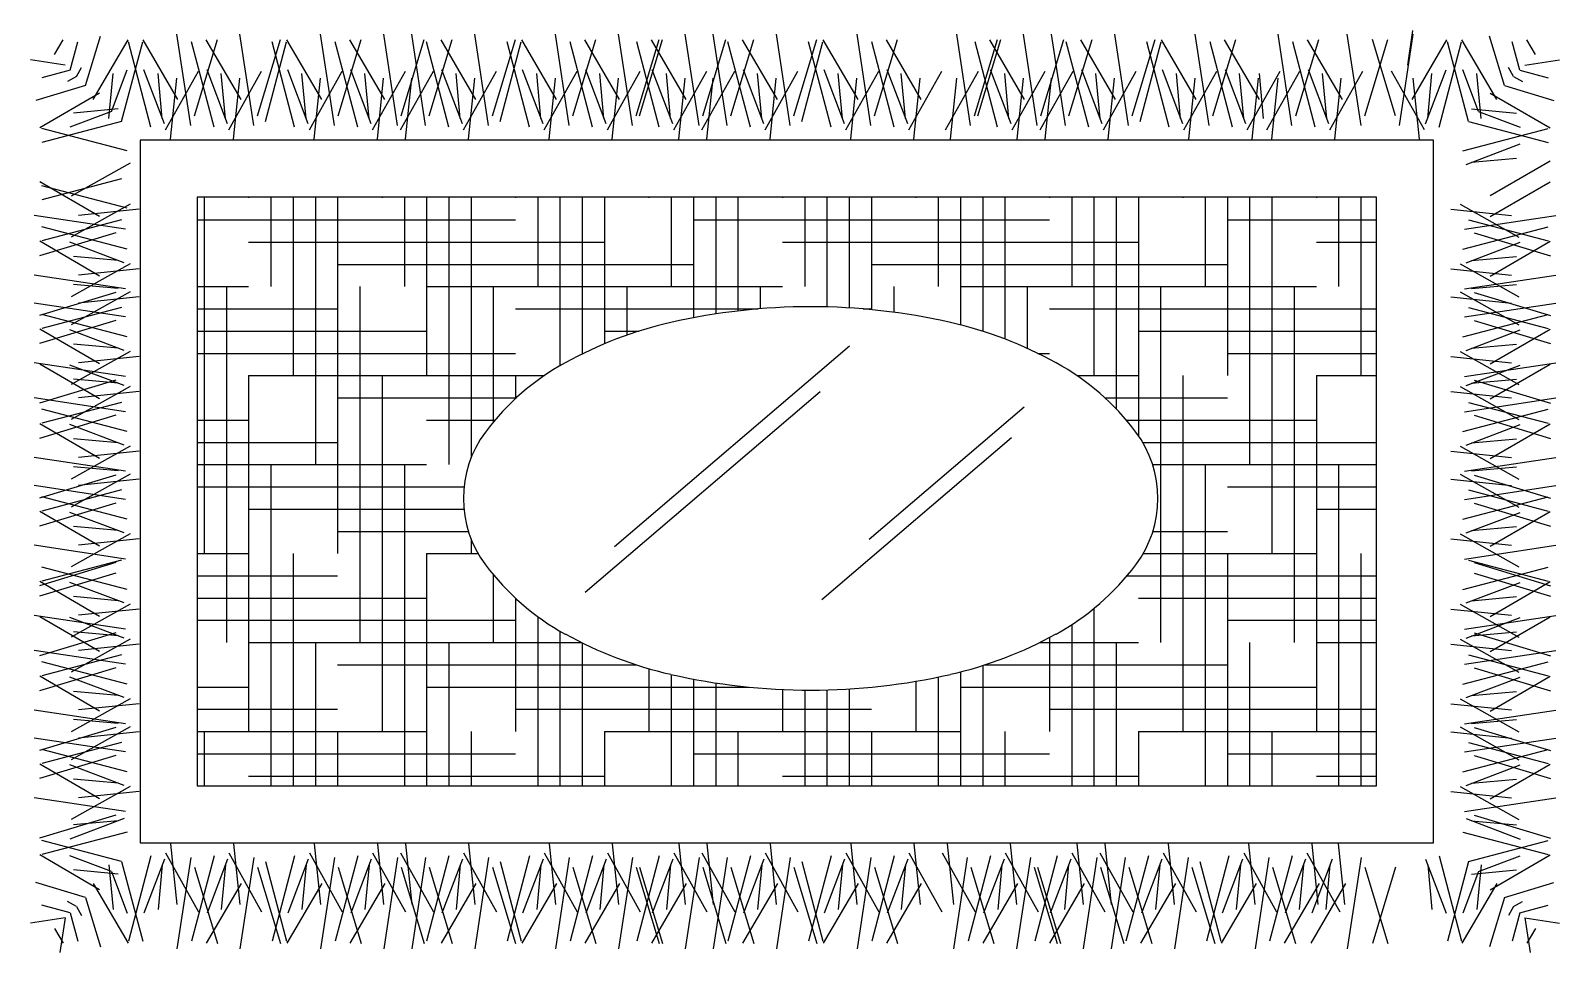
# Model space of a CAD drawing. Header units: inches. Extents: x 10.2 to 52.7, y 13.8 to 38.6.
# Drawn here: x 25.893 to 27.826, y 34.674 to 35.84 of the extents above; entities that cross this region are included whole.
import ezdxf

# ---------------------------------------------------------------- set-up
doc = ezdxf.new("R2010")
doc.units = ezdxf.units.IN
doc.header["$MEASUREMENT"] = 0
doc.layers.add('02', color=2, linetype='Continuous')

msp = doc.modelspace()

# ---------------------------------------------------------------- linework, layer by layer
at = {"layer": '02'}
for p, q in [((27.6339, 35.7961, 0.6456), (27.6405, 35.8399, 0.6456)), ((25.9231, 35.8096, 0.6456), (25.934, 35.8283, 0.6456)), ((25.943, 35.7897, 0.6456), (25.9525, 35.8258, 0.6456)), ((25.9623, 35.7704, 0.6456), (25.9812, 35.833, 0.6456)), ((25.9721, 35.7526, 0.6456), (26.0161, 35.8283, 0.6456)), ((26.008, 35.7247, 0.6456), (26.0346, 35.8258, 0.6456)), ((26.045, 35.7179, 0.6456), (26.0166, 35.8258, 0.6456)), ((26.0791, 35.7526, 0.6456), (26.0351, 35.8283, 0.6456)), ((26.0953, 35.7199, 0.6456), (26.0778, 35.8353, 0.6456)), ((26.1248, 35.7179, 0.6456), (26.0964, 35.8258, 0.6456)), ((26.0999, 35.7319, 0.6456), (26.129, 35.8284, 0.6456)), ((26.1589, 35.7526, 0.6456), (26.1149, 35.8283, 0.6456)), ((26.175, 35.7199, 0.6456), (26.1576, 35.8353, 0.6456)), ((26.1797, 35.7319, 0.6456), (26.2088, 35.8284, 0.6456)), ((26.1897, 35.7247, 0.6456), (26.2163, 35.8258, 0.6456)), ((26.2267, 35.7179, 0.6456), (26.1983, 35.8258, 0.6456)), ((26.2609, 35.7526, 0.6456), (26.2168, 35.8283, 0.6456)), ((26.277, 35.7199, 0.6456), (26.2596, 35.8353, 0.6456)), ((26.3065, 35.7179, 0.6456), (26.2781, 35.8258, 0.6456)), ((26.2816, 35.7319, 0.6456), (26.3108, 35.8284, 0.6456)), ((26.3406, 35.7526, 0.6456), (26.2966, 35.8283, 0.6456)), ((26.3568, 35.7199, 0.6456), (26.3394, 35.8353, 0.6456)), ((26.3614, 35.7319, 0.6456), (26.3905, 35.8284, 0.6456)), ((26.3922, 35.7199, 0.6456), (26.3748, 35.8353, 0.6456)), ((26.4217, 35.7179, 0.6456), (26.3934, 35.8258, 0.6456)), ((26.3969, 35.7319, 0.6456), (26.426, 35.8284, 0.6456)), ((26.4559, 35.7526, 0.6456), (26.4119, 35.8283, 0.6456)), ((26.472, 35.7199, 0.6456), (26.4546, 35.8353, 0.6456)), ((26.4767, 35.7319, 0.6456), (26.5058, 35.8284, 0.6456)), ((26.4867, 35.7247, 0.6456), (26.5133, 35.8258, 0.6456)), ((26.5237, 35.7179, 0.6456), (26.4953, 35.8258, 0.6456)), ((26.5578, 35.7526, 0.6456), (26.5138, 35.8283, 0.6456)), ((26.574, 35.7199, 0.6456), (26.5565, 35.8353, 0.6456)), ((26.6035, 35.7179, 0.6456), (26.5751, 35.8258, 0.6456)), ((26.5786, 35.7319, 0.6456), (26.6077, 35.8284, 0.6456)), ((26.6376, 35.7526, 0.6456), (26.5936, 35.8283, 0.6456)), ((26.6537, 35.7199, 0.6456), (26.6363, 35.8353, 0.6456)), ((26.6584, 35.7319, 0.6456), (26.6875, 35.8284, 0.6456)), ((26.6877, 35.7179, 0.6456), (26.6593, 35.8258, 0.6456)), ((26.6628, 35.7319, 0.6456), (26.6919, 35.8284, 0.6456)), ((26.7218, 35.7526, 0.6456), (26.6778, 35.8283, 0.6456)), ((26.738, 35.7199, 0.6456), (26.7205, 35.8353, 0.6456)), ((26.7426, 35.7319, 0.6456), (26.7717, 35.8284, 0.6456)), ((26.7734, 35.7199, 0.6456), (26.756, 35.8353, 0.6456)), ((26.8029, 35.7179, 0.6456), (26.7746, 35.8258, 0.6456)), ((26.7781, 35.7319, 0.6456), (26.8072, 35.8284, 0.6456)), ((26.8371, 35.7526, 0.6456), (26.7931, 35.8283, 0.6456)), ((26.8532, 35.7199, 0.6456), (26.8358, 35.8353, 0.6456)), ((26.8578, 35.7319, 0.6456), (26.887, 35.8284, 0.6456)), ((26.8679, 35.7247, 0.6456), (26.8945, 35.8258, 0.6456)), ((26.9049, 35.7179, 0.6456), (26.8765, 35.8258, 0.6456)), ((26.939, 35.7526, 0.6456), (26.895, 35.8283, 0.6456)), ((26.9552, 35.7199, 0.6456), (26.9377, 35.8353, 0.6456)), ((26.9847, 35.7179, 0.6456), (26.9563, 35.8258, 0.6456)), ((26.9598, 35.7319, 0.6456), (26.9889, 35.8284, 0.6456)), ((27.0188, 35.7526, 0.6456), (26.9748, 35.8283, 0.6456)), ((27.0814, 35.7199, 0.6456), (27.064, 35.8353, 0.6456)), ((27.0861, 35.7319, 0.6456), (27.1152, 35.8284, 0.6456)), ((27.1153, 35.7179, 0.6456), (27.087, 35.8258, 0.6456)), ((27.0905, 35.7319, 0.6456), (27.1196, 35.8284, 0.6456)), ((27.1495, 35.7526, 0.6456), (27.1055, 35.8283, 0.6456)), ((27.1656, 35.7199, 0.6456), (27.1482, 35.8353, 0.6456)), ((27.1703, 35.7319, 0.6456), (27.1994, 35.8284, 0.6456)), ((27.2011, 35.7199, 0.6456), (27.1837, 35.8353, 0.6456)), ((27.2306, 35.7179, 0.6456), (27.2022, 35.8258, 0.6456)), ((27.2057, 35.7319, 0.6456), (27.2349, 35.8284, 0.6456)), ((27.2647, 35.7526, 0.6456), (27.2207, 35.8283, 0.6456)), ((27.2809, 35.7199, 0.6456), (27.2635, 35.8353, 0.6456)), ((27.2855, 35.7319, 0.6456), (27.3146, 35.8284, 0.6456)), ((27.2956, 35.7247, 0.6456), (27.3221, 35.8258, 0.6456)), ((27.3325, 35.7179, 0.6456), (27.3042, 35.8258, 0.6456)), ((27.3667, 35.7526, 0.6456), (27.3227, 35.8283, 0.6456)), ((27.3828, 35.7199, 0.6456), (27.3654, 35.8353, 0.6456)), ((27.4123, 35.7179, 0.6456), (27.384, 35.8258, 0.6456)), ((27.3875, 35.7319, 0.6456), (27.4166, 35.8284, 0.6456)), ((27.4465, 35.7526, 0.6456), (27.4024, 35.8283, 0.6456)), ((27.4876, 35.7199, 0.6456), (27.4702, 35.8353, 0.6456)), ((27.5171, 35.7179, 0.6456), (27.4888, 35.8258, 0.6456)), ((27.4923, 35.7319, 0.6456), (27.5214, 35.8284, 0.6456)), ((27.5513, 35.7526, 0.6456), (27.5073, 35.8283, 0.6456)), ((27.5749, 35.7199, 0.6456), (27.5575, 35.8353, 0.6456)), ((27.5796, 35.7319, 0.6456), (27.6087, 35.8284, 0.6456)), ((27.6187, 35.7319, 0.6456), (27.5896, 35.8284, 0.6456)), ((27.6234, 35.7199, 0.6456), (27.6408, 35.8353, 0.6456)), ((27.6395, 35.7526, 0.6456), (27.6835, 35.8283, 0.6456)), ((27.6736, 35.7179, 0.6456), (27.702, 35.8258, 0.6456)), ((27.7106, 35.7247, 0.6456), (27.6841, 35.8258, 0.6456)), ((27.7466, 35.7526, 0.6456), (27.7025, 35.8283, 0.6456)), ((27.7563, 35.7704, 0.6456), (27.7374, 35.833, 0.6456)), ((27.7756, 35.7897, 0.6456), (27.7661, 35.8258, 0.6456)), ((27.7955, 35.8096, 0.6456), (27.7846, 35.8283, 0.6456)), ((25.9366, 35.7961, 0.6456), (25.8929, 35.8027, 0.6456)), ((27.782, 35.7961, 0.6456), (27.8258, 35.8027, 0.6456)), ((25.943, 35.7897, 0.6456), (25.9069, 35.7803, 0.6456)), ((25.951, 35.7817, 0.6456), (25.9396, 35.7754, 0.6456)), ((25.951, 35.7817, 0.6456), (25.9574, 35.7931, 0.6456)), ((25.9918, 35.7289, 0.6456), (25.9971, 35.7855, 0.6456)), ((25.9951, 35.7377, 0.6456), (26.015, 35.7904, 0.6456)), ((26.0621, 35.7218, 0.6456), (26.0362, 35.7904, 0.6456)), ((26.0594, 35.7289, 0.6456), (26.0541, 35.7855, 0.6456)), ((26.0636, 35.7142, 0.6456), (26.1052, 35.7886, 0.6456)), ((26.0698, 35.7026, 0.6456), (26.0777, 35.7795, 0.6456)), ((26.1419, 35.7218, 0.6456), (26.116, 35.7904, 0.6456)), ((26.1391, 35.7289, 0.6456), (26.1338, 35.7855, 0.6456)), ((26.1434, 35.7142, 0.6456), (26.185, 35.7886, 0.6456)), ((26.1496, 35.7026, 0.6456), (26.1575, 35.7795, 0.6456)), ((26.2439, 35.7218, 0.6456), (26.2179, 35.7904, 0.6456)), ((26.2411, 35.7289, 0.6456), (26.2358, 35.7855, 0.6456)), ((26.2453, 35.7142, 0.6456), (26.2869, 35.7886, 0.6456)), ((26.2515, 35.7026, 0.6456), (26.2595, 35.7795, 0.6456)), ((26.3236, 35.7218, 0.6456), (26.2977, 35.7904, 0.6456)), ((26.3209, 35.7289, 0.6456), (26.3156, 35.7855, 0.6456)), ((26.3251, 35.7142, 0.6456), (26.3667, 35.7886, 0.6456)), ((26.3313, 35.7026, 0.6456), (26.3392, 35.7795, 0.6456)), ((26.3605, 35.7142, 0.6456), (26.4022, 35.7886, 0.6456)), ((26.3668, 35.7026, 0.6456), (26.3747, 35.7795, 0.6456)), ((26.4389, 35.7218, 0.6456), (26.413, 35.7904, 0.6456)), ((26.4361, 35.7289, 0.6456), (26.4308, 35.7855, 0.6456)), ((26.4403, 35.7142, 0.6456), (26.482, 35.7886, 0.6456)), ((26.4466, 35.7026, 0.6456), (26.4545, 35.7795, 0.6456)), ((26.5408, 35.7218, 0.6456), (26.5149, 35.7904, 0.6456)), ((26.5381, 35.7289, 0.6456), (26.5328, 35.7855, 0.6456)), ((26.5423, 35.7142, 0.6456), (26.5839, 35.7886, 0.6456)), ((26.5485, 35.7026, 0.6456), (26.5564, 35.7795, 0.6456)), ((26.6206, 35.7218, 0.6456), (26.5947, 35.7904, 0.6456)), ((26.6178, 35.7289, 0.6456), (26.6126, 35.7855, 0.6456)), ((26.6221, 35.7142, 0.6456), (26.6637, 35.7886, 0.6456)), ((26.6283, 35.7026, 0.6456), (26.6362, 35.7795, 0.6456)), ((26.7048, 35.7218, 0.6456), (26.6789, 35.7904, 0.6456)), ((26.7021, 35.7289, 0.6456), (26.6968, 35.7855, 0.6456)), ((26.7063, 35.7142, 0.6456), (26.7479, 35.7886, 0.6456)), ((26.7125, 35.7026, 0.6456), (26.7204, 35.7795, 0.6456)), ((26.7417, 35.7142, 0.6456), (26.7834, 35.7886, 0.6456)), ((26.748, 35.7026, 0.6456), (26.7559, 35.7795, 0.6456)), ((26.8201, 35.7218, 0.6456), (26.7942, 35.7904, 0.6456)), ((26.8173, 35.7289, 0.6456), (26.812, 35.7855, 0.6456)), ((26.8215, 35.7142, 0.6456), (26.8631, 35.7886, 0.6456)), ((26.8278, 35.7026, 0.6456), (26.8357, 35.7795, 0.6456)), ((26.922, 35.7218, 0.6456), (26.8961, 35.7904, 0.6456)), ((26.9193, 35.7289, 0.6456), (26.914, 35.7855, 0.6456)), ((26.9235, 35.7142, 0.6456), (26.9651, 35.7886, 0.6456)), ((26.9297, 35.7026, 0.6456), (26.9376, 35.7795, 0.6456)), ((27.0018, 35.7218, 0.6456), (26.9759, 35.7904, 0.6456)), ((26.999, 35.7289, 0.6456), (26.9937, 35.7855, 0.6456)), ((27.0032, 35.7142, 0.6456), (27.0449, 35.7886, 0.6456)), ((27.0095, 35.7026, 0.6456), (27.0174, 35.7795, 0.6456)), ((27.0497, 35.7142, 0.6456), (27.0913, 35.7886, 0.6456)), ((27.056, 35.7026, 0.6456), (27.0639, 35.7795, 0.6456)), ((27.1325, 35.7218, 0.6456), (27.1066, 35.7904, 0.6456)), ((27.1297, 35.7289, 0.6456), (27.1244, 35.7855, 0.6456)), ((27.1339, 35.7142, 0.6456), (27.1756, 35.7886, 0.6456)), ((27.1402, 35.7026, 0.6456), (27.1481, 35.7795, 0.6456)), ((27.1694, 35.7142, 0.6456), (27.211, 35.7886, 0.6456)), ((27.1756, 35.7026, 0.6456), (27.1836, 35.7795, 0.6456)), ((27.2477, 35.7218, 0.6456), (27.2218, 35.7904, 0.6456)), ((27.245, 35.7289, 0.6456), (27.2397, 35.7855, 0.6456)), ((27.2492, 35.7142, 0.6456), (27.2908, 35.7886, 0.6456)), ((27.2554, 35.7026, 0.6456), (27.2633, 35.7795, 0.6456)), ((27.3497, 35.7218, 0.6456), (27.3238, 35.7904, 0.6456)), ((27.3469, 35.7289, 0.6456), (27.3416, 35.7855, 0.6456)), ((27.3511, 35.7142, 0.6456), (27.3928, 35.7886, 0.6456)), ((27.3574, 35.7026, 0.6456), (27.3653, 35.7795, 0.6456)), ((27.4295, 35.7218, 0.6456), (27.4036, 35.7904, 0.6456)), ((27.4267, 35.7289, 0.6456), (27.4214, 35.7855, 0.6456)), ((27.4309, 35.7142, 0.6456), (27.4725, 35.7886, 0.6456)), ((27.4372, 35.7026, 0.6456), (27.4451, 35.7795, 0.6456)), ((27.4517, 35.7289, 0.6456), (27.4464, 35.7855, 0.6456)), ((27.4559, 35.7142, 0.6456), (27.4976, 35.7886, 0.6456)), ((27.4622, 35.7026, 0.6456), (27.4701, 35.7795, 0.6456)), ((27.5343, 35.7218, 0.6456), (27.5084, 35.7904, 0.6456)), ((27.5315, 35.7289, 0.6456), (27.5262, 35.7855, 0.6456)), ((27.5357, 35.7142, 0.6456), (27.5774, 35.7886, 0.6456)), ((27.542, 35.7026, 0.6456), (27.5499, 35.7795, 0.6456)), ((27.6551, 35.7142, 0.6456), (27.6134, 35.7886, 0.6456)), ((27.6488, 35.7026, 0.6456), (27.6409, 35.7795, 0.6456)), ((27.6565, 35.7218, 0.6456), (27.6824, 35.7904, 0.6456)), ((27.6593, 35.7289, 0.6456), (27.6646, 35.7855, 0.6456)), ((27.7236, 35.7377, 0.6456), (27.7037, 35.7904, 0.6456)), ((27.7268, 35.7289, 0.6456), (27.7215, 35.7855, 0.6456)), ((27.7676, 35.7817, 0.6456), (27.7612, 35.7931, 0.6456)), ((27.7676, 35.7817, 0.6456), (27.779, 35.7754, 0.6456)), ((27.7756, 35.7897, 0.6456), (27.8117, 35.7803, 0.6456)), ((25.9623, 35.7704, 0.6456), (25.8997, 35.7515, 0.6456)), ((25.9802, 35.7607, 0.6456), (25.9044, 35.7167, 0.6456)), ((27.7384, 35.7607, 0.6456), (27.8142, 35.7167, 0.6456)), ((27.7563, 35.7704, 0.6456), (27.8189, 35.7515, 0.6456)), ((26.0038, 35.7409, 0.6456), (25.9472, 35.7356, 0.6456)), ((27.7148, 35.7409, 0.6456), (27.7714, 35.7356, 0.6456)), ((26.008, 35.7247, 0.6456), (25.9069, 35.6982, 0.6456)), ((25.9951, 35.7377, 0.6456), (25.9424, 35.7178, 0.6456)), ((27.7106, 35.7247, 0.6456), (27.8117, 35.6982, 0.6456)), ((27.7236, 35.7377, 0.6456), (27.7763, 35.7178, 0.6456)), ((26.0148, 35.6878, 0.6456), (25.9069, 35.7161, 0.6456)), ((27.6666, 35.7012, 0.6456), (26.0315, 35.7012, 0.6456)), ((26.0315, 35.7012, 0.6456), (26.0315, 34.8129, 0.6456)), ((27.6666, 34.8129, 0.6456), (27.6666, 35.7012, 0.6456)), ((27.7038, 35.6878, 0.6456), (27.8117, 35.7161, 0.6456)), ((27.7077, 35.6706, 0.6456), (27.7763, 35.6965, 0.6456)), ((26.0186, 35.6722, 0.6456), (25.9442, 35.6306, 0.6456)), ((27.7148, 35.6734, 0.6456), (27.7714, 35.6787, 0.6456)), ((27.7384, 35.6313, 0.6456), (27.8142, 35.6753, 0.6456)), ((25.9802, 35.6048, 0.6456), (25.9044, 35.6488, 0.6456)), ((26.008, 35.6524, 0.6456), (25.9069, 35.6258, 0.6456)), ((26.0148, 35.6154, 0.6456), (25.9069, 35.6437, 0.6456)), ((27.7384, 35.6048, 0.6456), (27.8142, 35.6488, 0.6456)), ((27.5946, 35.6292, 0.6456), (26.1035, 35.6292, 0.6456)), ((26.1035, 35.6292, 0.6456), (26.1035, 34.8849, 0.6456)), ((26.1122, 35.6286, 0.6456), (26.1122, 35.1786, 0.6456)), ((26.1685, 35.6292, 0.6456), (26.1685, 35.6286, 0.6456)), ((26.1966, 35.6292, 0.6456), (26.1966, 35.5161, 0.6456)), ((26.2247, 35.6292, 0.6456), (26.2247, 35.4036, 0.6456)), ((26.2529, 35.6292, 0.6456), (26.2529, 35.2911, 0.6456)), ((26.281, 35.6286, 0.6456), (26.281, 35.1786, 0.6456)), ((26.3372, 35.6292, 0.6456), (26.3372, 35.6286, 0.6456)), ((26.3654, 35.6292, 0.6456), (26.3654, 35.5161, 0.6456)), ((26.3935, 35.6292, 0.6456), (26.3935, 35.4036, 0.6456)), ((26.4216, 35.6292, 0.6456), (26.4216, 35.2911, 0.6456)), ((26.4497, 35.6286, 0.6456), (26.4497, 35.2995, 0.6456)), ((26.506, 35.6292, 0.6456), (26.506, 35.6286, 0.6456)), ((26.5341, 35.6292, 0.6456), (26.5341, 35.5161, 0.6456)), ((26.5622, 35.6292, 0.6456), (26.5622, 35.4161, 0.6456)), ((26.5904, 35.6292, 0.6456), (26.5904, 35.4311, 0.6456)), ((26.6185, 35.6286, 0.6456), (26.6185, 35.4438, 0.6456)), ((26.6747, 35.6292, 0.6456), (26.6747, 35.6286, 0.6456)), ((26.7029, 35.6292, 0.6456), (26.7029, 35.5161, 0.6456)), ((26.731, 35.6292, 0.6456), (26.731, 35.4768, 0.6456)), ((26.7591, 35.6292, 0.6456), (26.7591, 35.4816, 0.6456)), ((26.7872, 35.6286, 0.6456), (26.7872, 35.4854, 0.6456)), ((26.8435, 35.6292, 0.6456), (26.8435, 35.6286, 0.6456)), ((26.8716, 35.6292, 0.6456), (26.8716, 35.5161, 0.6456)), ((26.8997, 35.6292, 0.6456), (26.8997, 35.4904, 0.6456)), ((26.9279, 35.6292, 0.6456), (26.9279, 35.4892, 0.6456)), ((26.956, 35.6286, 0.6456), (26.956, 35.487, 0.6456)), ((27.0122, 35.6292, 0.6456), (27.0122, 35.6286, 0.6456)), ((27.0404, 35.6292, 0.6456), (27.0404, 35.5161, 0.6456)), ((27.0685, 35.6292, 0.6456), (27.0685, 35.4677, 0.6456)), ((27.0966, 35.6292, 0.6456), (27.0966, 35.4596, 0.6456)), ((27.1247, 35.6286, 0.6456), (27.1247, 35.4498, 0.6456)), ((27.181, 35.6292, 0.6456), (27.181, 35.6286, 0.6456)), ((27.2091, 35.6292, 0.6456), (27.2091, 35.5161, 0.6456)), ((27.2372, 35.6292, 0.6456), (27.2372, 35.4036, 0.6456)), ((27.2654, 35.6292, 0.6456), (27.2654, 35.3614, 0.6456)), ((27.2935, 35.6286, 0.6456), (27.2935, 35.3276, 0.6456)), ((27.3497, 35.6292, 0.6456), (27.3497, 35.6286, 0.6456)), ((27.3779, 35.6292, 0.6456), (27.3779, 35.5161, 0.6456)), ((27.406, 35.6292, 0.6456), (27.406, 35.4036, 0.6456)), ((27.4341, 35.6292, 0.6456), (27.4341, 35.2911, 0.6456)), ((27.4622, 35.6286, 0.6456), (27.4622, 35.1786, 0.6456)), ((27.5185, 35.6292, 0.6456), (27.5185, 35.6286, 0.6456)), ((27.5466, 35.6292, 0.6456), (27.5466, 35.5161, 0.6456)), ((27.5747, 35.6292, 0.6456), (27.5747, 35.4036, 0.6456)), ((27.5946, 34.8849, 0.6456), (27.5946, 35.6292, 0.6456)), ((26.0129, 35.5886, 0.6456), (25.8974, 35.6061, 0.6456)), ((26.0186, 35.6203, 0.6456), (25.9442, 35.5787, 0.6456)), ((26.0301, 35.6141, 0.6456), (25.9533, 35.6062, 0.6456)), ((27.6885, 35.6141, 0.6456), (27.7653, 35.6062, 0.6456)), ((27.7001, 35.6203, 0.6456), (27.7744, 35.5787, 0.6456)), ((27.7058, 35.5886, 0.6456), (27.8212, 35.6061, 0.6456)), ((26.008, 35.6005, 0.6456), (25.9069, 35.5739, 0.6456)), ((26.0148, 35.5635, 0.6456), (25.9069, 35.5919, 0.6456)), ((26.1035, 35.6004, 0.6456), (26.506, 35.6004, 0.6456)), ((26.731, 35.6004, 0.6456), (27.181, 35.6004, 0.6456)), ((27.406, 35.6004, 0.6456), (27.5946, 35.6004, 0.6456)), ((27.7038, 35.5635, 0.6456), (27.8117, 35.5919, 0.6456)), ((27.7106, 35.6005, 0.6456), (27.8117, 35.5739, 0.6456)), ((26.0008, 35.584, 0.6456), (25.9043, 35.5549, 0.6456)), ((25.9802, 35.5294, 0.6456), (25.9044, 35.5734, 0.6456)), ((26.011, 35.5464, 0.6456), (25.9424, 35.5723, 0.6456)), ((26.1685, 35.5723, 0.6456), (26.6185, 35.5723, 0.6456)), ((26.8435, 35.5723, 0.6456), (27.2935, 35.5723, 0.6456)), ((27.5185, 35.5723, 0.6456), (27.5946, 35.5723, 0.6456)), ((27.7077, 35.5464, 0.6456), (27.7763, 35.5723, 0.6456)), ((27.7178, 35.584, 0.6456), (27.8143, 35.5549, 0.6456)), ((27.7384, 35.5294, 0.6456), (27.8142, 35.5734, 0.6456)), ((26.0038, 35.5491, 0.6456), (25.9472, 35.5544, 0.6456)), ((27.7148, 35.5491, 0.6456), (27.7714, 35.5544, 0.6456)), ((26.0129, 35.5132, 0.6456), (25.8974, 35.5307, 0.6456)), ((26.0186, 35.5449, 0.6456), (25.9442, 35.5033, 0.6456)), ((26.0301, 35.5387, 0.6456), (25.9533, 35.5308, 0.6456)), ((26.281, 35.5442, 0.6456), (26.731, 35.5442, 0.6456)), ((26.956, 35.5442, 0.6456), (27.406, 35.5442, 0.6456)), ((27.6885, 35.5387, 0.6456), (27.7653, 35.5308, 0.6456)), ((27.7001, 35.5449, 0.6456), (27.7744, 35.5033, 0.6456)), ((27.7058, 35.5132, 0.6456), (27.8212, 35.5307, 0.6456)), ((26.0008, 35.5086, 0.6456), (25.9043, 35.4795, 0.6456)), ((26.0186, 35.5094, 0.6456), (25.9442, 35.4678, 0.6456)), ((26.0038, 35.5137, 0.6456), (25.9472, 35.5189, 0.6456)), ((26.1035, 35.5161, 0.6456), (26.1685, 35.5161, 0.6456)), ((26.1404, 35.5161, 0.6456), (26.1404, 35.0661, 0.6456)), ((26.3091, 35.5161, 0.6456), (26.3091, 35.0661, 0.6456)), ((26.3935, 35.5161, 0.6456), (26.8435, 35.5161, 0.6456)), ((26.4779, 35.5161, 0.6456), (26.4779, 35.3447, 0.6456)), ((26.6466, 35.5161, 0.6456), (26.6466, 35.4547, 0.6456)), ((26.8154, 35.5161, 0.6456), (26.8154, 35.4881, 0.6456)), ((26.9841, 35.5161, 0.6456), (26.9841, 35.4837, 0.6456)), ((27.0685, 35.5161, 0.6456), (27.5185, 35.5161, 0.6456)), ((27.1529, 35.5161, 0.6456), (27.1529, 35.4381, 0.6456)), ((27.3216, 35.5161, 0.6456), (27.3216, 35.0661, 0.6456)), ((27.4904, 35.5161, 0.6456), (27.4904, 35.0661, 0.6456)), ((27.7001, 35.5094, 0.6456), (27.7744, 35.4678, 0.6456)), ((27.7148, 35.5137, 0.6456), (27.7714, 35.5189, 0.6456)), ((27.7178, 35.5086, 0.6456), (27.8143, 35.4795, 0.6456)), ((26.0129, 35.4778, 0.6456), (25.8974, 35.4952, 0.6456)), ((26.008, 35.4896, 0.6456), (25.9069, 35.463, 0.6456)), ((26.0301, 35.5032, 0.6456), (25.9533, 35.4953, 0.6456)), ((27.6885, 35.5032, 0.6456), (27.7653, 35.4953, 0.6456)), ((27.7058, 35.4778, 0.6456), (27.8212, 35.4952, 0.6456)), ((27.7106, 35.4896, 0.6456), (27.8117, 35.463, 0.6456)), ((26.0008, 35.4731, 0.6456), (25.9043, 35.444, 0.6456)), ((26.0148, 35.4526, 0.6456), (25.9069, 35.481, 0.6456)), ((26.1035, 35.4879, 0.6456), (26.281, 35.4879, 0.6456)), ((26.506, 35.4879, 0.6456), (26.8127, 35.4879, 0.6456)), ((26.9454, 35.4879, 0.6456), (26.956, 35.4879, 0.6456)), ((27.181, 35.4879, 0.6456), (27.5946, 35.4879, 0.6456)), ((27.7038, 35.4526, 0.6456), (27.8117, 35.481, 0.6456)), ((27.7178, 35.4731, 0.6456), (27.8143, 35.444, 0.6456)), ((25.9802, 35.4185, 0.6456), (25.9044, 35.4625, 0.6456)), ((26.011, 35.4355, 0.6456), (25.9424, 35.4614, 0.6456)), ((26.1035, 35.4598, 0.6456), (26.3935, 35.4598, 0.6456)), ((26.6185, 35.4598, 0.6456), (26.6621, 35.4598, 0.6456)), ((27.2935, 35.4598, 0.6456), (27.5946, 35.4598, 0.6456)), ((27.7077, 35.4355, 0.6456), (27.7763, 35.4614, 0.6456)), ((27.7384, 35.4185, 0.6456), (27.8142, 35.4625, 0.6456)), ((26.0186, 35.434, 0.6456), (25.9442, 35.3924, 0.6456)), ((26.0038, 35.4382, 0.6456), (25.9472, 35.4435, 0.6456)), ((26.1035, 35.4317, 0.6456), (26.506, 35.4317, 0.6456)), ((26.9281, 35.4408, 0.6456), (26.631, 35.1872, 0.6456)), ((27.1665, 35.4317, 0.6456), (27.181, 35.4317, 0.6456)), ((27.406, 35.4317, 0.6456), (27.5946, 35.4317, 0.6456)), ((27.7001, 35.434, 0.6456), (27.7744, 35.3924, 0.6456)), ((27.7148, 35.4382, 0.6456), (27.7714, 35.4435, 0.6456)), ((26.0129, 35.4023, 0.6456), (25.8974, 35.4198, 0.6456)), ((25.9802, 35.3741, 0.6456), (25.9044, 35.4181, 0.6456)), ((26.011, 35.3911, 0.6456), (25.9424, 35.417, 0.6456)), ((26.0301, 35.4278, 0.6456), (25.9533, 35.4199, 0.6456)), ((27.6885, 35.4278, 0.6456), (27.7653, 35.4199, 0.6456)), ((27.7058, 35.4023, 0.6456), (27.8212, 35.4198, 0.6456)), ((27.7077, 35.3911, 0.6456), (27.7763, 35.417, 0.6456)), ((27.7384, 35.3741, 0.6456), (27.8142, 35.4181, 0.6456)), ((26.0008, 35.3977, 0.6456), (25.9043, 35.3686, 0.6456)), ((26.0038, 35.3939, 0.6456), (25.9472, 35.3992, 0.6456)), ((26.1685, 35.4036, 0.6456), (26.1685, 34.9536, 0.6456)), ((26.1685, 35.4036, 0.6456), (26.5424, 35.4036, 0.6456)), ((26.3372, 35.4036, 0.6456), (26.3372, 34.9536, 0.6456)), ((26.506, 35.4036, 0.6456), (26.506, 35.3744, 0.6456)), ((27.2157, 35.4036, 0.6456), (27.2935, 35.4036, 0.6456)), ((27.3497, 35.4036, 0.6456), (27.3497, 34.9536, 0.6456)), ((27.5185, 35.4036, 0.6456), (27.5185, 34.9536, 0.6456)), ((27.5185, 35.4036, 0.6456), (27.5946, 35.4036, 0.6456)), ((27.7148, 35.3939, 0.6456), (27.7714, 35.3992, 0.6456)), ((27.7178, 35.3977, 0.6456), (27.8143, 35.3686, 0.6456)), ((26.0129, 35.358, 0.6456), (25.8974, 35.3754, 0.6456)), ((26.0186, 35.3897, 0.6456), (25.9442, 35.3481, 0.6456)), ((26.0301, 35.3834, 0.6456), (25.9533, 35.3755, 0.6456)), ((26.281, 35.3754, 0.6456), (26.5071, 35.3754, 0.6456)), ((26.8911, 35.3829, 0.6456), (26.5941, 35.1294, 0.6456)), ((27.2511, 35.3754, 0.6456), (27.406, 35.3754, 0.6456)), ((27.6885, 35.3834, 0.6456), (27.7653, 35.3755, 0.6456)), ((27.7001, 35.3897, 0.6456), (27.7744, 35.3481, 0.6456)), ((27.7058, 35.358, 0.6456), (27.8212, 35.3754, 0.6456)), ((26.0008, 35.3534, 0.6456), (25.9043, 35.3242, 0.6456)), ((26.008, 35.3698, 0.6456), (25.9069, 35.3433, 0.6456)), ((26.0148, 35.3329, 0.6456), (25.9069, 35.3612, 0.6456)), ((27.149, 35.3635, 0.6456), (26.9532, 35.1964, 0.6456)), ((27.7038, 35.3329, 0.6456), (27.8117, 35.3612, 0.6456)), ((27.7106, 35.3698, 0.6456), (27.8117, 35.3433, 0.6456)), ((27.7178, 35.3534, 0.6456), (27.8143, 35.3242, 0.6456)), ((25.9802, 35.2987, 0.6456), (25.9044, 35.3427, 0.6456)), ((26.011, 35.3157, 0.6456), (25.9424, 35.3416, 0.6456)), ((26.1035, 35.3473, 0.6456), (26.1685, 35.3473, 0.6456)), ((26.3935, 35.3473, 0.6456), (26.4801, 35.3473, 0.6456)), ((27.2781, 35.3473, 0.6456), (27.5185, 35.3473, 0.6456)), ((27.7077, 35.3157, 0.6456), (27.7763, 35.3416, 0.6456)), ((27.7384, 35.2987, 0.6456), (27.8142, 35.3427, 0.6456)), ((26.0186, 35.3143, 0.6456), (25.9442, 35.2727, 0.6456)), ((26.0038, 35.3185, 0.6456), (25.9472, 35.3238, 0.6456)), ((26.1035, 35.3192, 0.6456), (26.281, 35.3192, 0.6456)), ((27.1331, 35.3248, 0.6456), (26.8934, 35.1203, 0.6456)), ((27.2988, 35.3192, 0.6456), (27.5946, 35.3192, 0.6456)), ((27.7001, 35.3143, 0.6456), (27.7744, 35.2727, 0.6456)), ((27.7148, 35.3185, 0.6456), (27.7714, 35.3238, 0.6456)), ((26.0129, 35.2826, 0.6456), (25.8974, 35.3, 0.6456)), ((26.0301, 35.308, 0.6456), (25.9533, 35.3001, 0.6456)), ((27.6885, 35.308, 0.6456), (27.7653, 35.3001, 0.6456)), ((27.7058, 35.2826, 0.6456), (27.8212, 35.3, 0.6456)), ((26.0008, 35.2779, 0.6456), (25.9043, 35.2488, 0.6456)), ((26.0186, 35.2788, 0.6456), (25.9442, 35.2372, 0.6456)), ((26.0038, 35.283, 0.6456), (25.9472, 35.2883, 0.6456)), ((26.1035, 35.2911, 0.6456), (26.3935, 35.2911, 0.6456)), ((26.1966, 35.2911, 0.6456), (26.1966, 34.8849, 0.6456)), ((26.3654, 35.2911, 0.6456), (26.3654, 34.8849, 0.6456)), ((27.3114, 35.2911, 0.6456), (27.5946, 35.2911, 0.6456)), ((27.3779, 35.2911, 0.6456), (27.3779, 34.8849, 0.6456)), ((27.5466, 35.2911, 0.6456), (27.5466, 34.8849, 0.6456)), ((27.7001, 35.2788, 0.6456), (27.7744, 35.2372, 0.6456)), ((27.7148, 35.283, 0.6456), (27.7714, 35.2883, 0.6456)), ((27.7178, 35.2779, 0.6456), (27.8143, 35.2488, 0.6456)), ((26.0129, 35.2471, 0.6456), (25.8974, 35.2645, 0.6456)), ((26.008, 35.259, 0.6456), (25.9069, 35.2324, 0.6456)), ((26.0301, 35.2725, 0.6456), (25.9533, 35.2646, 0.6456)), ((26.1035, 35.2629, 0.6456), (26.4408, 35.2629, 0.6456)), ((27.406, 35.2629, 0.6456), (27.5946, 35.2629, 0.6456)), ((27.6885, 35.2725, 0.6456), (27.7653, 35.2646, 0.6456)), ((27.7058, 35.2471, 0.6456), (27.8212, 35.2645, 0.6456)), ((27.7106, 35.259, 0.6456), (27.8117, 35.2324, 0.6456)), ((26.0008, 35.2425, 0.6456), (25.9043, 35.2133, 0.6456)), ((26.0148, 35.222, 0.6456), (25.9069, 35.2503, 0.6456)), ((27.7038, 35.222, 0.6456), (27.8117, 35.2503, 0.6456)), ((27.7178, 35.2425, 0.6456), (27.8143, 35.2133, 0.6456)), ((25.9802, 35.1878, 0.6456), (25.9044, 35.2319, 0.6456)), ((26.011, 35.2048, 0.6456), (25.9424, 35.2307, 0.6456)), ((26.1685, 35.2348, 0.6456), (26.4407, 35.2348, 0.6456)), ((27.5185, 35.2348, 0.6456), (27.5946, 35.2348, 0.6456)), ((27.7077, 35.2048, 0.6456), (27.7763, 35.2307, 0.6456)), ((27.7384, 35.1878, 0.6456), (27.8142, 35.2319, 0.6456)), ((26.0186, 35.2034, 0.6456), (25.9442, 35.1618, 0.6456)), ((26.0038, 35.2076, 0.6456), (25.9472, 35.2129, 0.6456)), ((26.281, 35.2067, 0.6456), (26.4464, 35.2067, 0.6456)), ((27.3118, 35.2067, 0.6456), (27.406, 35.2067, 0.6456)), ((27.7001, 35.2034, 0.6456), (27.7744, 35.1618, 0.6456)), ((27.7148, 35.2076, 0.6456), (27.7714, 35.2129, 0.6456)), ((26.0129, 35.1717, 0.6456), (25.8974, 35.1891, 0.6456)), ((26.0301, 35.1971, 0.6456), (25.9533, 35.1892, 0.6456)), ((26.4497, 35.1971, 0.6456), (26.4497, 35.1786, 0.6456)), ((27.6885, 35.1971, 0.6456), (27.7653, 35.1892, 0.6456)), ((27.7058, 35.1717, 0.6456), (27.8212, 35.1891, 0.6456)), ((26.0008, 35.1671, 0.6456), (25.9043, 35.1379, 0.6456)), ((26.008, 35.1702, 0.6456), (25.9069, 35.1437, 0.6456)), ((26.0148, 35.1333, 0.6456), (25.9069, 35.1616, 0.6456)), ((26.1035, 35.1786, 0.6456), (26.1685, 35.1786, 0.6456)), ((26.2247, 35.1786, 0.6456), (26.2247, 34.8849, 0.6456)), ((26.3935, 35.1786, 0.6456), (26.3935, 34.8849, 0.6456)), ((26.3935, 35.1786, 0.6456), (26.4587, 35.1786, 0.6456)), ((27.2995, 35.1786, 0.6456), (27.5185, 35.1786, 0.6456)), ((27.406, 35.1786, 0.6456), (27.406, 34.8849, 0.6456)), ((27.5747, 35.1786, 0.6456), (27.5747, 34.8849, 0.6456)), ((27.7038, 35.1333, 0.6456), (27.8117, 35.1616, 0.6456)), ((27.7106, 35.1702, 0.6456), (27.8117, 35.1437, 0.6456)), ((27.7178, 35.1671, 0.6456), (27.8143, 35.1379, 0.6456)), ((26.0008, 35.1538, 0.6456), (25.9043, 35.1246, 0.6456)), ((25.9802, 35.0991, 0.6456), (25.9044, 35.1431, 0.6456)), ((26.011, 35.1161, 0.6456), (25.9424, 35.142, 0.6456)), ((26.1035, 35.1504, 0.6456), (26.281, 35.1504, 0.6456)), ((26.4779, 35.1519, 0.6456), (26.4779, 35.0661, 0.6456)), ((27.279, 35.1504, 0.6456), (27.5946, 35.1504, 0.6456)), ((27.7077, 35.1161, 0.6456), (27.7763, 35.142, 0.6456)), ((27.7178, 35.1538, 0.6456), (27.8143, 35.1246, 0.6456)), ((27.7384, 35.0991, 0.6456), (27.8142, 35.1431, 0.6456)), ((26.0038, 35.1189, 0.6456), (25.9472, 35.1242, 0.6456)), ((26.1035, 35.1223, 0.6456), (26.3935, 35.1223, 0.6456)), ((26.506, 35.1222, 0.6456), (26.506, 34.9536, 0.6456)), ((27.2935, 35.1223, 0.6456), (27.5946, 35.1223, 0.6456)), ((27.7148, 35.1189, 0.6456), (27.7714, 35.1242, 0.6456)), ((26.0186, 35.1147, 0.6456), (25.9442, 35.0731, 0.6456)), ((26.0301, 35.1084, 0.6456), (25.9533, 35.1005, 0.6456)), ((27.2372, 35.1092, 0.6456), (27.2372, 34.8849, 0.6456)), ((27.6885, 35.1084, 0.6456), (27.7653, 35.1005, 0.6456)), ((27.7001, 35.1147, 0.6456), (27.7744, 35.0731, 0.6456)), ((26.0129, 35.083, 0.6456), (25.8974, 35.1004, 0.6456)), ((25.9802, 35.0548, 0.6456), (25.9044, 35.0988, 0.6456)), ((26.011, 35.0718, 0.6456), (25.9424, 35.0977, 0.6456)), ((26.1035, 35.0942, 0.6456), (26.506, 35.0942, 0.6456)), ((26.5341, 35.099, 0.6456), (26.5341, 34.8849, 0.6456)), ((27.2091, 35.0887, 0.6456), (27.2091, 34.8849, 0.6456)), ((27.406, 35.0942, 0.6456), (27.5946, 35.0942, 0.6456)), ((27.7058, 35.083, 0.6456), (27.8212, 35.1004, 0.6456)), ((27.7077, 35.0718, 0.6456), (27.7763, 35.0977, 0.6456)), ((27.7384, 35.0548, 0.6456), (27.8142, 35.0988, 0.6456)), ((26.0008, 35.0783, 0.6456), (25.9043, 35.0492, 0.6456)), ((26.0186, 35.0703, 0.6456), (25.9442, 35.0287, 0.6456)), ((26.0038, 35.0745, 0.6456), (25.9472, 35.0798, 0.6456)), ((26.0301, 35.0641, 0.6456), (25.9533, 35.0562, 0.6456)), ((26.1685, 35.0661, 0.6456), (26.5894, 35.0661, 0.6456)), ((26.2529, 35.0661, 0.6456), (26.2529, 34.8849, 0.6456)), ((26.4216, 35.0661, 0.6456), (26.4216, 34.8849, 0.6456)), ((26.5622, 35.0805, 0.6456), (26.5622, 34.8849, 0.6456)), ((26.5904, 35.0656, 0.6456), (26.5904, 34.8849, 0.6456)), ((27.1688, 35.0661, 0.6456), (27.2935, 35.0661, 0.6456)), ((27.181, 35.0723, 0.6456), (27.181, 34.9536, 0.6456)), ((27.2654, 35.0661, 0.6456), (27.2654, 34.8849, 0.6456)), ((27.4341, 35.0661, 0.6456), (27.4341, 34.8849, 0.6456)), ((27.5185, 35.0661, 0.6456), (27.5946, 35.0661, 0.6456)), ((27.6885, 35.0641, 0.6456), (27.7653, 35.0562, 0.6456)), ((27.7001, 35.0703, 0.6456), (27.7744, 35.0287, 0.6456)), ((27.7148, 35.0745, 0.6456), (27.7714, 35.0798, 0.6456)), ((27.7178, 35.0783, 0.6456), (27.8143, 35.0492, 0.6456)), ((26.0129, 35.0386, 0.6456), (25.8974, 35.0561, 0.6456)), ((26.008, 35.0505, 0.6456), (25.9069, 35.0239, 0.6456)), ((27.7058, 35.0386, 0.6456), (27.8212, 35.0561, 0.6456)), ((27.7106, 35.0505, 0.6456), (27.8117, 35.0239, 0.6456)), ((26.0008, 35.034, 0.6456), (25.9043, 35.0049, 0.6456)), ((26.0148, 35.0135, 0.6456), (25.9069, 35.0419, 0.6456)), ((26.281, 35.0379, 0.6456), (26.6586, 35.0379, 0.6456)), ((26.6747, 35.033, 0.6456), (26.6747, 34.9536, 0.6456)), ((26.7029, 35.0258, 0.6456), (26.7029, 34.8849, 0.6456)), ((27.0685, 35.0289, 0.6456), (27.0685, 34.8849, 0.6456)), ((27.0966, 35.037, 0.6456), (27.0966, 34.8849, 0.6456)), ((27.0995, 35.0379, 0.6456), (27.406, 35.0379, 0.6456)), ((27.7038, 35.0135, 0.6456), (27.8117, 35.0419, 0.6456)), ((27.7178, 35.034, 0.6456), (27.8143, 35.0049, 0.6456)), ((25.9802, 34.9794, 0.6456), (25.9044, 35.0234, 0.6456)), ((26.011, 34.9964, 0.6456), (25.9424, 35.0223, 0.6456)), ((26.1035, 35.0098, 0.6456), (26.1685, 35.0098, 0.6456)), ((26.3935, 35.0098, 0.6456), (26.8008, 35.0098, 0.6456)), ((26.731, 35.0199, 0.6456), (26.731, 34.8849, 0.6456)), ((26.7591, 35.0151, 0.6456), (26.7591, 34.8849, 0.6456)), ((26.8435, 35.0067, 0.6456), (26.8435, 34.9536, 0.6456)), ((26.8716, 35.006, 0.6456), (26.8716, 34.8849, 0.6456)), ((26.8997, 35.0062, 0.6456), (26.8997, 34.8849, 0.6456)), ((26.9279, 35.0074, 0.6456), (26.9279, 34.8849, 0.6456)), ((27.0122, 35.0172, 0.6456), (27.0122, 34.9536, 0.6456)), ((27.0404, 35.0225, 0.6456), (27.0404, 34.8849, 0.6456)), ((27.0685, 35.0098, 0.6456), (27.5185, 35.0098, 0.6456)), ((27.7077, 34.9964, 0.6456), (27.7763, 35.0223, 0.6456)), ((27.7384, 34.9794, 0.6456), (27.8142, 35.0234, 0.6456)), ((26.0186, 34.9949, 0.6456), (25.9442, 34.9533, 0.6456)), ((26.0038, 34.9991, 0.6456), (25.9472, 35.0044, 0.6456)), ((26.0301, 34.9887, 0.6456), (25.9533, 34.9808, 0.6456)), ((27.6885, 34.9887, 0.6456), (27.7653, 34.9808, 0.6456)), ((27.7001, 34.9949, 0.6456), (27.7744, 34.9533, 0.6456)), ((27.7148, 34.9991, 0.6456), (27.7714, 35.0044, 0.6456)), ((26.0129, 34.9632, 0.6456), (25.8974, 34.9806, 0.6456)), ((26.0038, 34.9636, 0.6456), (25.9472, 34.9689, 0.6456)), ((26.1035, 34.9817, 0.6456), (26.281, 34.9817, 0.6456)), ((26.506, 34.9817, 0.6456), (26.956, 34.9817, 0.6456)), ((27.181, 34.9817, 0.6456), (27.5946, 34.9817, 0.6456)), ((27.7058, 34.9632, 0.6456), (27.8212, 34.9806, 0.6456)), ((27.7148, 34.9636, 0.6456), (27.7714, 34.9689, 0.6456)), ((26.0008, 34.9586, 0.6456), (25.9043, 34.9295, 0.6456)), ((26.0186, 34.9594, 0.6456), (25.9442, 34.9178, 0.6456)), ((26.0301, 34.9532, 0.6456), (25.9533, 34.9453, 0.6456)), ((26.1035, 34.9536, 0.6456), (26.3935, 34.9536, 0.6456)), ((26.1122, 34.9536, 0.6456), (26.1122, 34.8849, 0.6456)), ((26.281, 34.9536, 0.6456), (26.281, 34.8849, 0.6456)), ((26.4497, 34.9536, 0.6456), (26.4497, 34.8849, 0.6456)), ((26.6185, 34.9536, 0.6456), (26.6185, 34.8849, 0.6456)), ((26.6185, 34.9536, 0.6456), (27.0685, 34.9536, 0.6456)), ((26.7872, 34.9536, 0.6456), (26.7872, 34.8849, 0.6456)), ((26.956, 34.9536, 0.6456), (26.956, 34.8849, 0.6456)), ((27.1247, 34.9536, 0.6456), (27.1247, 34.8849, 0.6456)), ((27.2935, 34.9536, 0.6456), (27.2935, 34.8849, 0.6456)), ((27.2935, 34.9536, 0.6456), (27.5946, 34.9536, 0.6456)), ((27.4622, 34.9536, 0.6456), (27.4622, 34.8849, 0.6456)), ((27.6885, 34.9532, 0.6456), (27.7653, 34.9453, 0.6456)), ((27.7001, 34.9594, 0.6456), (27.7744, 34.9178, 0.6456)), ((27.7178, 34.9586, 0.6456), (27.8143, 34.9295, 0.6456)), ((26.0129, 34.9277, 0.6456), (25.8974, 34.9452, 0.6456)), ((26.008, 34.9396, 0.6456), (25.9069, 34.913, 0.6456)), ((26.0148, 34.9026, 0.6456), (25.9069, 34.931, 0.6456)), ((27.7038, 34.9026, 0.6456), (27.8117, 34.931, 0.6456)), ((27.7058, 34.9277, 0.6456), (27.8212, 34.9452, 0.6456)), ((27.7106, 34.9396, 0.6456), (27.8117, 34.913, 0.6456)), ((26.0008, 34.9231, 0.6456), (25.9043, 34.894, 0.6456)), ((25.9802, 34.8685, 0.6456), (25.9044, 34.9125, 0.6456)), ((26.011, 34.8855, 0.6456), (25.9424, 34.9114, 0.6456)), ((26.1035, 34.9254, 0.6456), (26.506, 34.9254, 0.6456)), ((26.731, 34.9254, 0.6456), (27.181, 34.9254, 0.6456)), ((27.406, 34.9254, 0.6456), (27.5946, 34.9254, 0.6456)), ((27.7077, 34.8855, 0.6456), (27.7763, 34.9114, 0.6456)), ((27.7178, 34.9231, 0.6456), (27.8143, 34.894, 0.6456)), ((27.7384, 34.8685, 0.6456), (27.8142, 34.9125, 0.6456)), ((26.0038, 34.8882, 0.6456), (25.9472, 34.8935, 0.6456)), ((26.1685, 34.8973, 0.6456), (26.6185, 34.8973, 0.6456)), ((26.8435, 34.8973, 0.6456), (27.2935, 34.8973, 0.6456)), ((27.5185, 34.8973, 0.6456), (27.5946, 34.8973, 0.6456)), ((27.7148, 34.8882, 0.6456), (27.7714, 34.8935, 0.6456)), ((26.0129, 34.8523, 0.6456), (25.8974, 34.8698, 0.6456)), ((26.0186, 34.884, 0.6456), (25.9442, 34.8424, 0.6456)), ((26.0301, 34.8778, 0.6456), (25.9533, 34.8699, 0.6456)), ((26.1035, 34.8849, 0.6456), (27.5946, 34.8849, 0.6456)), ((27.6885, 34.8778, 0.6456), (27.7653, 34.8699, 0.6456)), ((27.7001, 34.884, 0.6456), (27.7744, 34.8424, 0.6456)), ((27.7058, 34.8523, 0.6456), (27.8212, 34.8698, 0.6456)), ((26.0008, 34.8477, 0.6456), (25.9043, 34.8186, 0.6456)), ((26.011, 34.8435, 0.6456), (25.9424, 34.8176, 0.6456)), ((26.0038, 34.8408, 0.6456), (25.9472, 34.8355, 0.6456)), ((27.7077, 34.8435, 0.6456), (27.7763, 34.8176, 0.6456)), ((27.7148, 34.8408, 0.6456), (27.7714, 34.8355, 0.6456)), ((27.7178, 34.8477, 0.6456), (27.8143, 34.8186, 0.6456)), ((26.0148, 34.8264, 0.6456), (25.9069, 34.798, 0.6456)), ((26.008, 34.7894, 0.6456), (25.9069, 34.816, 0.6456)), ((26.0315, 34.8129, 0.6456), (27.6666, 34.8129, 0.6456)), ((27.7038, 34.8264, 0.6456), (27.8117, 34.798, 0.6456)), ((27.7106, 34.7894, 0.6456), (27.8117, 34.816, 0.6456)), ((25.9802, 34.7535, 0.6456), (25.9044, 34.7975, 0.6456)), ((25.9951, 34.7765, 0.6456), (25.9424, 34.7964, 0.6456)), ((26.045, 34.7962, 0.6456), (26.0166, 34.6883, 0.6456)), ((26.0621, 34.7924, 0.6456), (26.0362, 34.7238, 0.6456)), ((26.0636, 34.8, 0.6456), (26.1052, 34.7256, 0.6456)), ((26.0698, 34.8115, 0.6456), (26.0777, 34.7347, 0.6456)), ((26.0953, 34.7943, 0.6456), (26.0778, 34.6788, 0.6456)), ((26.1248, 34.7962, 0.6456), (26.0964, 34.6883, 0.6456)), ((26.1419, 34.7924, 0.6456), (26.116, 34.7238, 0.6456)), ((26.1434, 34.8, 0.6456), (26.185, 34.7256, 0.6456)), ((26.1496, 34.8115, 0.6456), (26.1575, 34.7347, 0.6456)), ((26.175, 34.7943, 0.6456), (26.1576, 34.6788, 0.6456)), ((26.2267, 34.7962, 0.6456), (26.1983, 34.6883, 0.6456)), ((26.2439, 34.7924, 0.6456), (26.2179, 34.7238, 0.6456)), ((26.2453, 34.8, 0.6456), (26.2869, 34.7256, 0.6456)), ((26.2515, 34.8115, 0.6456), (26.2595, 34.7347, 0.6456)), ((26.277, 34.7943, 0.6456), (26.2596, 34.6788, 0.6456)), ((26.3065, 34.7962, 0.6456), (26.2781, 34.6883, 0.6456)), ((26.3236, 34.7924, 0.6456), (26.2977, 34.7238, 0.6456)), ((26.3251, 34.8, 0.6456), (26.3667, 34.7256, 0.6456)), ((26.3313, 34.8115, 0.6456), (26.3392, 34.7347, 0.6456)), ((26.3568, 34.7943, 0.6456), (26.3394, 34.6788, 0.6456)), ((26.3605, 34.8, 0.6456), (26.4022, 34.7256, 0.6456)), ((26.3668, 34.8115, 0.6456), (26.3747, 34.7347, 0.6456)), ((26.3922, 34.7943, 0.6456), (26.3748, 34.6788, 0.6456)), ((26.4217, 34.7962, 0.6456), (26.3934, 34.6883, 0.6456)), ((26.4389, 34.7924, 0.6456), (26.413, 34.7238, 0.6456)), ((26.4403, 34.8, 0.6456), (26.482, 34.7256, 0.6456)), ((26.4466, 34.8115, 0.6456), (26.4545, 34.7347, 0.6456)), ((26.472, 34.7943, 0.6456), (26.4546, 34.6788, 0.6456)), ((26.5237, 34.7962, 0.6456), (26.4953, 34.6883, 0.6456)), ((26.5408, 34.7924, 0.6456), (26.5149, 34.7238, 0.6456)), ((26.5423, 34.8, 0.6456), (26.5839, 34.7256, 0.6456)), ((26.5485, 34.8115, 0.6456), (26.5564, 34.7347, 0.6456)), ((26.574, 34.7943, 0.6456), (26.5565, 34.6788, 0.6456)), ((26.6035, 34.7962, 0.6456), (26.5751, 34.6883, 0.6456)), ((26.6206, 34.7924, 0.6456), (26.5947, 34.7238, 0.6456)), ((26.6221, 34.8, 0.6456), (26.6637, 34.7256, 0.6456)), ((26.6283, 34.8115, 0.6456), (26.6362, 34.7347, 0.6456)), ((26.6537, 34.7943, 0.6456), (26.6363, 34.6788, 0.6456)), ((26.6877, 34.7962, 0.6456), (26.6593, 34.6883, 0.6456)), ((26.7048, 34.7924, 0.6456), (26.6789, 34.7238, 0.6456)), ((26.7063, 34.8, 0.6456), (26.7479, 34.7256, 0.6456)), ((26.7125, 34.8115, 0.6456), (26.7204, 34.7347, 0.6456)), ((26.738, 34.7943, 0.6456), (26.7205, 34.6788, 0.6456)), ((26.7417, 34.8, 0.6456), (26.7834, 34.7256, 0.6456)), ((26.748, 34.8115, 0.6456), (26.7559, 34.7347, 0.6456)), ((26.7734, 34.7943, 0.6456), (26.756, 34.6788, 0.6456)), ((26.8029, 34.7962, 0.6456), (26.7746, 34.6883, 0.6456)), ((26.8201, 34.7924, 0.6456), (26.7942, 34.7238, 0.6456)), ((26.8215, 34.8, 0.6456), (26.8631, 34.7256, 0.6456)), ((26.8278, 34.8115, 0.6456), (26.8357, 34.7347, 0.6456)), ((26.8532, 34.7943, 0.6456), (26.8358, 34.6788, 0.6456)), ((26.9049, 34.7962, 0.6456), (26.8765, 34.6883, 0.6456)), ((26.922, 34.7924, 0.6456), (26.8961, 34.7238, 0.6456)), ((26.9235, 34.8, 0.6456), (26.9651, 34.7256, 0.6456)), ((26.9297, 34.8115, 0.6456), (26.9376, 34.7347, 0.6456)), ((26.9552, 34.7943, 0.6456), (26.9377, 34.6788, 0.6456)), ((26.9847, 34.7962, 0.6456), (26.9563, 34.6883, 0.6456)), ((27.0018, 34.7924, 0.6456), (26.9759, 34.7238, 0.6456)), ((27.0032, 34.8, 0.6456), (27.0449, 34.7256, 0.6456)), ((27.0095, 34.8115, 0.6456), (27.0174, 34.7347, 0.6456)), ((27.0454, 34.8, 0.6456), (27.087, 34.7256, 0.6456)), ((27.0517, 34.8115, 0.6456), (27.0596, 34.7347, 0.6456)), ((27.0771, 34.7943, 0.6456), (27.0597, 34.6788, 0.6456)), ((27.1066, 34.7962, 0.6456), (27.0782, 34.6883, 0.6456)), ((27.1238, 34.7924, 0.6456), (27.0978, 34.7238, 0.6456)), ((27.1252, 34.8, 0.6456), (27.1668, 34.7256, 0.6456)), ((27.1314, 34.8115, 0.6456), (27.1394, 34.7347, 0.6456)), ((27.1569, 34.7943, 0.6456), (27.1395, 34.6788, 0.6456)), ((27.1908, 34.7962, 0.6456), (27.1625, 34.6883, 0.6456)), ((27.208, 34.7924, 0.6456), (27.1821, 34.7238, 0.6456)), ((27.2094, 34.8, 0.6456), (27.251, 34.7256, 0.6456)), ((27.2157, 34.8115, 0.6456), (27.2236, 34.7347, 0.6456)), ((27.2411, 34.7943, 0.6456), (27.2237, 34.6788, 0.6456)), ((27.2449, 34.8, 0.6456), (27.2865, 34.7256, 0.6456)), ((27.2511, 34.8115, 0.6456), (27.259, 34.7347, 0.6456)), ((27.2766, 34.7943, 0.6456), (27.2591, 34.6788, 0.6456)), ((27.3061, 34.7962, 0.6456), (27.2777, 34.6883, 0.6456)), ((27.3232, 34.7924, 0.6456), (27.2973, 34.7238, 0.6456)), ((27.3247, 34.8, 0.6456), (27.3663, 34.7256, 0.6456)), ((27.3309, 34.8115, 0.6456), (27.3388, 34.7347, 0.6456)), ((27.3563, 34.7943, 0.6456), (27.3389, 34.6788, 0.6456)), ((27.408, 34.7962, 0.6456), (27.3796, 34.6883, 0.6456)), ((27.4252, 34.7924, 0.6456), (27.3992, 34.7238, 0.6456)), ((27.4266, 34.8, 0.6456), (27.4682, 34.7256, 0.6456)), ((27.4328, 34.8115, 0.6456), (27.4408, 34.7347, 0.6456)), ((27.4583, 34.7943, 0.6456), (27.4409, 34.6788, 0.6456)), ((27.4878, 34.7962, 0.6456), (27.4594, 34.6883, 0.6456)), ((27.5049, 34.7924, 0.6456), (27.479, 34.7238, 0.6456)), ((27.5064, 34.8, 0.6456), (27.548, 34.7256, 0.6456)), ((27.5126, 34.8115, 0.6456), (27.5205, 34.7347, 0.6456)), ((27.5385, 34.7924, 0.6456), (27.5126, 34.7238, 0.6456)), ((27.5462, 34.8115, 0.6456), (27.5541, 34.7347, 0.6456)), ((27.5749, 34.7943, 0.6456), (27.5575, 34.6788, 0.6456)), ((27.6565, 34.7924, 0.6456), (27.6824, 34.7238, 0.6456)), ((27.6736, 34.7962, 0.6456), (27.702, 34.6883, 0.6456)), ((27.7236, 34.7765, 0.6456), (27.7763, 34.7964, 0.6456)), ((27.7384, 34.7535, 0.6456), (27.8142, 34.7975, 0.6456)), ((26.0038, 34.7732, 0.6456), (25.9472, 34.7785, 0.6456)), ((25.9918, 34.7852, 0.6456), (25.9971, 34.7286, 0.6456)), ((25.9951, 34.7765, 0.6456), (26.015, 34.7238, 0.6456)), ((26.008, 34.7894, 0.6456), (26.0346, 34.6883, 0.6456)), ((26.0594, 34.7852, 0.6456), (26.0541, 34.7286, 0.6456)), ((26.0999, 34.7822, 0.6456), (26.129, 34.6857, 0.6456)), ((26.1391, 34.7852, 0.6456), (26.1338, 34.7286, 0.6456)), ((26.1797, 34.7822, 0.6456), (26.2088, 34.6857, 0.6456)), ((26.1897, 34.7894, 0.6456), (26.2163, 34.6883, 0.6456)), ((26.2411, 34.7852, 0.6456), (26.2358, 34.7286, 0.6456)), ((26.2816, 34.7822, 0.6456), (26.3108, 34.6857, 0.6456)), ((26.3209, 34.7852, 0.6456), (26.3156, 34.7286, 0.6456)), ((26.3614, 34.7822, 0.6456), (26.3905, 34.6857, 0.6456)), ((26.3969, 34.7822, 0.6456), (26.426, 34.6857, 0.6456)), ((26.4361, 34.7852, 0.6456), (26.4308, 34.7286, 0.6456)), ((26.4767, 34.7822, 0.6456), (26.5058, 34.6857, 0.6456)), ((26.4867, 34.7894, 0.6456), (26.5133, 34.6883, 0.6456)), ((26.5381, 34.7852, 0.6456), (26.5328, 34.7286, 0.6456)), ((26.5786, 34.7822, 0.6456), (26.6077, 34.6857, 0.6456)), ((26.6178, 34.7852, 0.6456), (26.6126, 34.7286, 0.6456)), ((26.6584, 34.7822, 0.6456), (26.6875, 34.6857, 0.6456)), ((26.6628, 34.7822, 0.6456), (26.6919, 34.6857, 0.6456)), ((26.7021, 34.7852, 0.6456), (26.6968, 34.7286, 0.6456)), ((26.7426, 34.7822, 0.6456), (26.7717, 34.6857, 0.6456)), ((26.7781, 34.7822, 0.6456), (26.8072, 34.6857, 0.6456)), ((26.8173, 34.7852, 0.6456), (26.812, 34.7286, 0.6456)), ((26.8578, 34.7822, 0.6456), (26.887, 34.6857, 0.6456)), ((26.8679, 34.7894, 0.6456), (26.8945, 34.6883, 0.6456)), ((26.9193, 34.7852, 0.6456), (26.914, 34.7286, 0.6456)), ((26.9598, 34.7822, 0.6456), (26.9889, 34.6857, 0.6456)), ((26.999, 34.7852, 0.6456), (26.9937, 34.7286, 0.6456)), ((27.0817, 34.7822, 0.6456), (27.1109, 34.6857, 0.6456)), ((27.121, 34.7852, 0.6456), (27.1157, 34.7286, 0.6456)), ((27.1615, 34.7822, 0.6456), (27.1906, 34.6857, 0.6456)), ((27.166, 34.7822, 0.6456), (27.1951, 34.6857, 0.6456)), ((27.2052, 34.7852, 0.6456), (27.1999, 34.7286, 0.6456)), ((27.2457, 34.7822, 0.6456), (27.2749, 34.6857, 0.6456)), ((27.2812, 34.7822, 0.6456), (27.3103, 34.6857, 0.6456)), ((27.3204, 34.7852, 0.6456), (27.3151, 34.7286, 0.6456)), ((27.361, 34.7822, 0.6456), (27.3901, 34.6857, 0.6456)), ((27.371, 34.7894, 0.6456), (27.3976, 34.6883, 0.6456)), ((27.4224, 34.7852, 0.6456), (27.4171, 34.7286, 0.6456)), ((27.4629, 34.7822, 0.6456), (27.4921, 34.6857, 0.6456)), ((27.5022, 34.7852, 0.6456), (27.4969, 34.7286, 0.6456)), ((27.5357, 34.7852, 0.6456), (27.5304, 34.7286, 0.6456)), ((27.5796, 34.7822, 0.6456), (27.6087, 34.6857, 0.6456)), ((27.6187, 34.7822, 0.6456), (27.5896, 34.6857, 0.6456)), ((27.6593, 34.7852, 0.6456), (27.6646, 34.7286, 0.6456)), ((27.7106, 34.7894, 0.6456), (27.6841, 34.6883, 0.6456)), ((27.7236, 34.7765, 0.6456), (27.7037, 34.7238, 0.6456)), ((27.7148, 34.7732, 0.6456), (27.7714, 34.7785, 0.6456)), ((27.7268, 34.7852, 0.6456), (27.7215, 34.7286, 0.6456)), ((25.9623, 34.7437, 0.6456), (25.8997, 34.7626, 0.6456)), ((25.9721, 34.7616, 0.6456), (26.0161, 34.6859, 0.6456)), ((26.1589, 34.7616, 0.6456), (26.1149, 34.6859, 0.6456)), ((26.2609, 34.7616, 0.6456), (26.2168, 34.6859, 0.6456)), ((26.3406, 34.7616, 0.6456), (26.2966, 34.6859, 0.6456)), ((26.4559, 34.7616, 0.6456), (26.4119, 34.6859, 0.6456)), ((26.5578, 34.7616, 0.6456), (26.5138, 34.6859, 0.6456)), ((26.6376, 34.7616, 0.6456), (26.5936, 34.6859, 0.6456)), ((26.7218, 34.7616, 0.6456), (26.6778, 34.6859, 0.6456)), ((26.8371, 34.7616, 0.6456), (26.7931, 34.6859, 0.6456)), ((26.939, 34.7616, 0.6456), (26.895, 34.6859, 0.6456)), ((27.0188, 34.7616, 0.6456), (26.9748, 34.6859, 0.6456)), ((27.1407, 34.7616, 0.6456), (27.0967, 34.6859, 0.6456)), ((27.225, 34.7616, 0.6456), (27.1809, 34.6859, 0.6456)), ((27.3402, 34.7616, 0.6456), (27.2962, 34.6859, 0.6456)), ((27.4422, 34.7616, 0.6456), (27.3981, 34.6859, 0.6456)), ((27.5219, 34.7616, 0.6456), (27.4779, 34.6859, 0.6456)), ((27.5555, 34.7616, 0.6456), (27.5115, 34.6859, 0.6456)), ((27.7466, 34.7616, 0.6456), (27.7025, 34.6859, 0.6456)), ((27.7563, 34.7437, 0.6456), (27.8189, 34.7626, 0.6456)), ((25.951, 34.7324, 0.6456), (25.9396, 34.7388, 0.6456)), ((25.9623, 34.7437, 0.6456), (25.9812, 34.6812, 0.6456)), ((27.7563, 34.7437, 0.6456), (27.7374, 34.6812, 0.6456)), ((27.7676, 34.7324, 0.6456), (27.779, 34.7388, 0.6456)), ((25.9366, 34.718, 0.6456), (25.8929, 34.7114, 0.6456)), ((25.943, 34.7244, 0.6456), (25.9069, 34.7339, 0.6456)), ((25.9366, 34.718, 0.6456), (25.93, 34.6743, 0.6456)), ((25.943, 34.7244, 0.6456), (25.9525, 34.6883, 0.6456)), ((25.951, 34.7324, 0.6456), (25.9574, 34.721, 0.6456)), ((27.7676, 34.7324, 0.6456), (27.7612, 34.721, 0.6456)), ((27.7756, 34.7244, 0.6456), (27.7661, 34.6883, 0.6456)), ((27.7756, 34.7244, 0.6456), (27.8117, 34.7339, 0.6456)), ((27.782, 34.718, 0.6456), (27.7886, 34.6743, 0.6456)), ((27.782, 34.718, 0.6456), (27.8258, 34.7114, 0.6456)), ((25.9231, 34.7045, 0.6456), (25.934, 34.6859, 0.6456)), ((27.7955, 34.7045, 0.6456), (27.7846, 34.6859, 0.6456))]:
    msp.add_line(p, q, dxfattribs=at)
for centre, radius, start, end in [((26.8791, 34.6979, 0.6456), 0.7928, 77.1193, 102.8807), ((26.8169, 34.9701, 0.6456), 0.5136, 102.8807, 118.9019), ((26.9413, 34.9701, 0.6456), 0.5136, 61.0981, 77.1193), ((26.7222, 35.1415, 0.6456), 0.3179, 118.9019, 143.1195), ((27.0359, 35.1415, 0.6456), 0.3179, 36.8805, 61.0981), ((26.5798, 35.2483, 0.6456), 0.1398, 143.1195, 216.8805), ((27.1784, 35.2483, 0.6456), 0.1398, 323.1195, 36.8805), ((26.7222, 35.3552, 0.6456), 0.3179, 216.8805, 241.0981), ((27.0359, 35.3552, 0.6456), 0.3179, 298.9019, 323.1195), ((26.8169, 35.5266, 0.6456), 0.5136, 241.0981, 257.1193), ((26.9413, 35.5266, 0.6456), 0.5136, 282.8807, 298.9019), ((26.8791, 35.7987, 0.6456), 0.7928, 257.1193, 282.8807)]:
    msp.add_arc(centre, radius, start, end, dxfattribs=at)

doc.saveas('drawing.dxf')
